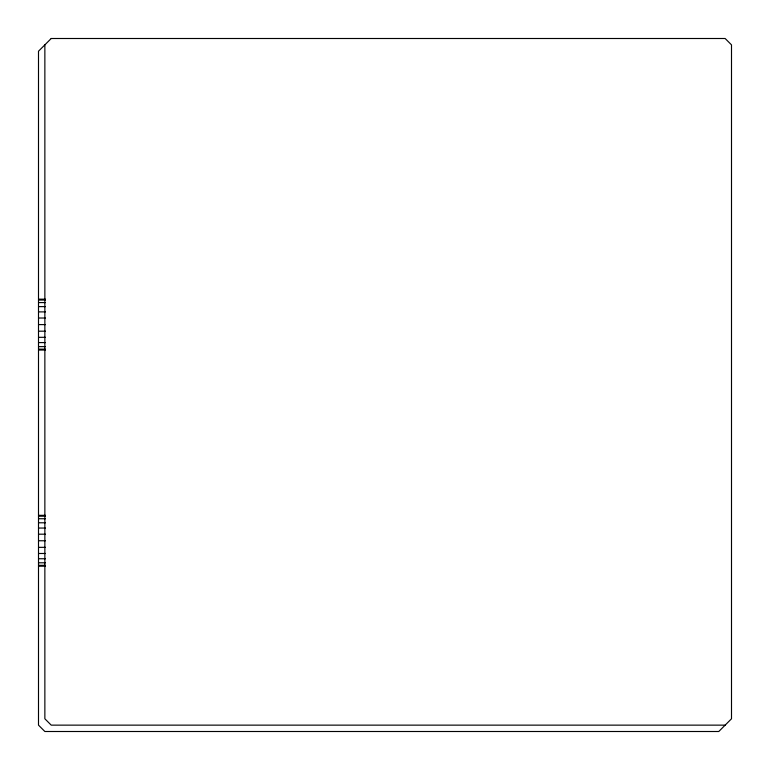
<?xml version="1.0" encoding="UTF-8"?>
<svg xmlns="http://www.w3.org/2000/svg" width="770" height="770" viewBox="0 0 770 770"><rect width="100%" height="100%" fill="white"/><g stroke="black" fill="none" stroke-linecap="round" stroke-linejoin="round"><path stroke-width="1.16" d="M38.5 299.174L45.44 299.174M38.5 300.04L45.44 300.04M38.5 302.581L45.44 302.581M38.5 306.614L45.44 306.614M38.5 311.889L45.44 311.889M38.5 318.02L45.44 318.02M38.5 324.603L45.44 324.603M38.5 331.187L45.44 331.187M38.5 337.318L45.44 337.318M38.5 342.583L45.44 342.583M38.5 346.625L45.44 346.625M38.5 349.166L45.44 349.166M38.5 350.032L45.44 350.032M38.5 515.332L45.44 515.332M38.5 516.198L45.44 516.198M38.5 518.739L45.44 518.739M38.5 522.782L45.44 522.782M38.5 528.047L45.44 528.047M38.5 534.188L45.44 534.188M38.5 540.761L45.44 540.761M38.5 547.345L45.44 547.345M38.5 553.486L45.44 553.486M38.5 558.75L45.44 558.75M38.5 562.793L45.44 562.793M38.5 565.334L45.44 565.334M38.5 566.2L45.44 566.2M725.138 725.138L51.215 725.138L44.862 718.785L44.862 44.862M51.215 38.5L38.5 51.215L38.5 725.138L44.862 731.5L718.785 731.5L731.5 718.785L731.5 44.862L725.138 38.5L51.215 38.5"/></g></svg>
